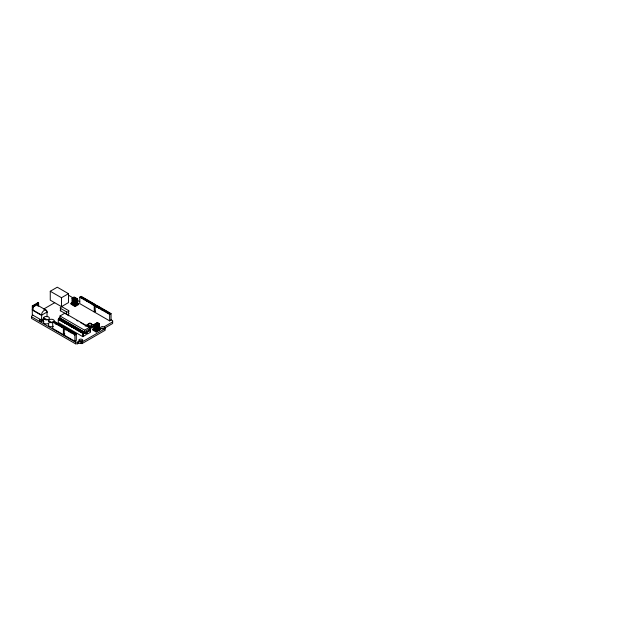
<?xml version="1.0" encoding="UTF-8"?>
<svg xmlns="http://www.w3.org/2000/svg" width="631" height="631" viewBox="0 0 631 631"><rect width="100%" height="100%" fill="white"/><g stroke="black" fill="none" stroke-linecap="round" stroke-linejoin="round"><path stroke-width="0.95" d="M33.033 310.144L33.001 306.311L38.609 303.069L38.609 306.161M41.417 321.7L41.796 313.433A3.967 2.287 -60 0 1 44.588 310.231A3.967 2.287 -60 0 1 46.931 311.249L47.025 312.282M60 315.997L60 319.239L84.546 333.413L89.452 330.573L89.452 327.339L64.906 313.165L60 315.997L84.546 330.171L89.452 327.339M84.546 333.413L84.546 330.171M39.493 321.424L40.013 319.27L39.438 320.083A1.98 1.144 0 0 0 42.411 321.069A1.98 1.144 0 0 0 42.411 319.089M50.259 291.254L57.279 287.2L68.495 293.683L68.495 302.588L61.483 306.634L50.259 300.159L50.259 291.254L61.483 297.729L68.495 293.683M43.137 321.124A1.98 1.144 0 0 0 42.821 320.887L42.821 319.27L41.417 320.083L32.299 314.814L32.299 305.909L37.915 302.667L38.609 303.069M33.001 307.123L38.609 303.882M33.001 315.216L31.55 316.06L31.55 318.434L75.491 343.8L77.479 343.8L78.591 343.161L82.014 343.611L105.235 330.202L104.533 326.558L112.657 321.865M43.697 309.048L54.708 302.691M47.002 311.793L47.025 316.841M34.382 305.68A3.967 2.287 -60 0 0 32.678 308.173L32.299 310.01L41.417 315.271L47.025 312.029M71.997 298.187L72.699 297.777L73.393 298.187L72.699 298.589L71.997 298.187L71.997 303.046L72.699 303.448L73.393 303.046M74.797 303.85L74.095 304.26L73.393 303.85L73.393 297.375L74.095 296.972L74.797 297.375L74.797 304.663L75.499 305.065L76.201 304.663L76.201 298.187L75.499 297.777L74.797 298.187L75.499 298.589L76.201 298.187M73.393 297.375L74.095 297.777L74.797 297.375M95.652 311.178L94.248 311.99L79.782 303.637L79.782 297.154L81.186 296.349L95.652 304.702L95.652 306.548M75.499 300.206L76.201 299.804L75.499 299.402L74.797 299.804L75.499 300.206L75.499 305.065M77.605 298.991L76.903 298.589L76.201 298.991L76.903 299.402L77.605 298.991L77.605 303.85L76.903 304.26L76.201 303.85M81.367 296.862L80.665 297.264L81.738 297.879L82.44 297.477L81.367 296.862L81.367 298.479M77.274 302.888L78.678 303.692L78.678 304.505L75.168 306.532L70.964 304.103L70.964 303.29L72.36 302.478M71.997 303.046L72.699 302.635M73.764 303.29L72.36 304.103L72.36 304.907M83.505 298.092L82.811 298.502L83.876 299.118L84.578 298.708L83.505 298.092L83.505 299.717M75.168 304.103L73.764 304.907L73.764 305.719M74.797 304.663L75.499 304.26L76.201 304.663M70.964 303.29L75.168 305.719L78.678 303.692M86.802 299.993L86.1 300.395L86.944 300.884L87.646 300.482L86.802 299.993L86.802 301.618M59.172 319.98L58.951 318.229L59.645 317.819L84.191 331.993M52.696 322.007L54.1 321.203L64.788 327.371L63.392 328.183L52.696 322.007L52.696 328.491L63.392 334.659L64.788 333.854M58.273 319.254L83.118 333.255L83.118 334.067L90.359 329.887L90.533 328.972L90.533 332.214L87.378 334.036L87.378 333.342L86.305 333.531L85.974 334.848L82.819 336.67L58.273 322.496L58.273 319.254L83.118 333.255M58.951 318.229L59.858 318.75L60.56 318.347M60.765 320.895L60.765 319.278L61.467 318.868M55.875 322.63L55.173 323.033L56.025 323.529L56.727 323.119L55.875 322.63L55.875 324.247M60.765 319.278L61.672 319.799L62.374 319.396M62.8 322.07L62.579 320.319L63.281 319.917M92.347 303.195L91.645 303.598L92.489 304.087L93.191 303.685L92.347 303.195L92.347 304.812M62.579 320.319L63.486 320.848L64.188 320.445M64.394 322.993L64.394 321.368L65.096 320.966M64.394 321.368L65.301 321.897L66.003 321.487M79.782 297.154L94.248 305.507L95.652 304.702M66.208 324.034L66.208 322.417L66.91 322.015M95.186 306.051L96.59 305.238L111.056 313.591L111.056 320.075L109.652 320.879L95.186 312.526L95.186 306.051L109.652 314.404L111.056 313.591M61.467 325.856L60.765 326.259L61.617 326.755L62.311 326.345L61.467 325.856L61.467 327.473M66.208 322.417L67.115 322.946L67.817 322.536M96.772 305.751L96.07 306.161L97.142 306.776L97.844 306.374L96.772 305.751L96.772 307.376M68.251 325.217L68.022 323.466L68.724 323.064M68.022 323.466L68.929 323.987L69.631 323.585M98.917 306.989L98.215 307.392L99.28 308.007L99.982 307.605L98.917 306.989L98.917 308.606M69.836 326.132L69.836 324.515L70.538 324.105M64.228 328.664L65.624 327.852L76.319 334.028L76.319 340.503L74.915 341.316L64.228 335.14L64.228 328.664L74.915 334.84L76.319 334.028M69.836 324.515L70.743 325.036L71.445 324.634M65.703 328.301L65.001 328.712L65.853 329.201L66.555 328.79L65.703 328.301L65.703 329.926M71.65 327.181L71.65 325.557L72.352 325.154M102.206 308.89L101.504 309.293L102.348 309.782L103.05 309.379L102.206 308.89L102.206 310.507M71.65 325.557L72.557 326.085L73.259 325.683M74.166 326.203L73.464 326.606L74.371 327.134L75.073 326.724M69.165 330.305L68.463 330.707L69.434 331.267L70.136 330.865L69.165 330.305L69.165 331.922M75.278 329.272L75.278 327.655L75.98 327.252M75.278 327.655L76.185 328.183L76.887 327.773M71.106 331.425L70.404 331.827L71.382 332.387L72.084 331.985L71.106 331.425L71.106 333.042M77.092 330.321L77.092 328.704L77.794 328.301M77.092 328.704L77.999 329.224L78.701 328.822M94.122 325.541L89.917 327.97L89.917 328.783L94.122 326.353L94.122 325.541L89.917 323.111L85.706 325.541L87.393 326.519M79.135 331.504L78.907 329.753L79.609 329.343M85.217 326.109L85.919 325.699M78.907 329.753L79.814 330.273L80.516 329.871M74.695 333.491L73.993 333.902L74.844 334.391L75.546 333.988L74.695 333.491L74.695 335.116M80.721 332.419L80.721 330.802L81.423 330.392M80.721 330.802L81.628 331.322L82.33 330.92M93.83 324.539L94.532 324.129L95.234 324.539L94.532 324.941L93.83 324.539L93.83 329.398L94.532 329.8L95.234 329.398L94.532 328.988L93.83 329.398M95.234 323.727L95.936 323.324L96.638 323.727L95.936 324.129L95.234 323.727L95.234 330.202L95.936 330.612L96.638 330.202L96.638 322.914L97.34 322.512L98.034 322.914L98.034 329.398L97.34 329.8L96.638 329.398L97.34 328.988L98.034 329.398M82.535 333.468L82.535 331.843L83.237 331.441M98.034 322.914L97.34 323.324L96.638 322.914M82.535 331.843L83.442 332.371L90.462 328.325L90.233 331.433L89.776 331.165M95.936 325.754L96.638 325.344L95.936 324.941L95.234 325.344L95.936 325.754L95.936 330.612M97.34 324.941L98.034 324.539L97.34 324.129L96.638 324.539L97.34 324.941L97.34 329.8M99.438 323.727L98.736 323.324L98.034 323.727L98.736 324.129L99.438 323.727L99.438 328.585L98.736 328.988L98.034 328.585M92.702 329.201L96.212 331.228L100.416 328.798L100.416 329.611L96.212 332.04L92.702 330.013L92.702 329.201L94.106 328.396L94.106 329.201M95.234 330.202L95.936 329.8L96.638 330.202M31.55 316.809L75.491 342.176L77.479 342.176L78.591 341.537L82.014 341.994L105.235 328.585M68.716 295.347L73.788 298.282M77.171 300.23L79.703 301.697M110.969 319.743L112.657 320.722L112.657 323.49L104.533 328.175L104.533 326.558M68.534 310.555L62.753 307.21A1.491 0.86 0 0 0 61.31 306.989L60.261 307.597A1.491 0.86 0 0 0 60.647 308.425L60.647 310.854L66.429 314.199A1.491 0.86 0 0 0 67.872 314.419L68.921 313.812A1.491 0.86 0 0 0 68.534 312.984L68.534 310.555A1.491 0.86 0 0 1 68.921 311.383L67.872 311.99A1.491 0.86 0 0 1 66.429 311.769L60.647 308.425M97.608 328.798L99.012 329.611L99.012 330.415M96.212 329.611L97.608 330.415L97.608 331.228M67.777 315.224L68.684 315.752M76.848 320.461L77.755 320.99M80.476 322.559L81.383 323.08M82.29 323.608L83.197 324.129M84.104 324.657L85.011 325.178M90.462 328.325L89.547 327.797L89.776 329.548M46.205 310.215L37.087 304.954A3.967 2.287 -60 0 1 37.813 305.988M61.444 321.289L61.672 319.799M66.886 324.429L67.115 322.946M72.328 327.576L72.557 326.085M74.142 328.617L74.371 327.134M32.299 305.909L33.001 306.311M32.331 309.734L41.449 315.003M43.563 317.693L47.207 319.799M48.477 320.524L52.121 322.63M109.652 314.404L109.652 320.879M98.736 324.129L98.736 328.988M96.212 331.228L96.212 332.04M94.532 324.941L94.532 329.8M94.248 305.507L94.248 311.99M89.917 323.111L89.917 323.924M87.046 331.796L87.046 333.531M86.305 332.221L86.305 333.957M83.442 332.371L83.221 335.479M82.819 333.428L82.819 336.67M82.014 341.994L82.014 343.611M81.628 331.322L81.628 332.939M79.814 330.273L79.814 331.898M78.591 341.537L78.591 343.161M77.999 329.224L77.999 330.849M77.479 342.176L77.479 343.8M76.903 299.402L76.903 304.26M76.185 328.183L76.185 329.8M75.491 342.176L75.491 343.8M75.168 305.719L75.168 306.532M74.915 334.84L74.915 341.316M74.095 297.777L74.095 304.26M72.699 298.589L72.699 303.448M70.743 325.036L70.743 326.653M68.929 323.987L68.929 325.612M66.429 311.769L66.429 314.199M65.301 321.897L65.301 323.514M63.486 320.848L63.486 322.465M63.392 328.183L63.392 334.659M61.483 297.729L61.483 306.634M59.858 318.75L59.858 320.374M58.573 319.081L58.573 319.893M37.915 302.667L37.915 305.554M60.647 310.854A1.491 0.86 0 0 1 60.261 310.026M91.834 325.249A1.98 1.144 0 0 1 89.917 326.692A1.98 1.144 0 0 1 88.001 325.249M49.013 323.04A2.974 1.719 0 0 1 44.951 323.671A2.974 1.719 0 0 1 43.862 321.329M53.927 321.826A2.974 1.719 0 0 1 48.91 321.952A2.974 1.719 0 0 1 50.835 319.278A2.974 1.719 0 0 1 54.219 321.416M53.454 326.235A2.974 1.719 0 0 1 49.533 326.385A2.974 1.719 0 0 1 48.768 324.16M81.312 342.988A1.98 1.144 0 0 1 80.287 342.988M79.08 341.308A1.98 1.144 0 0 1 82.204 341.071M100.621 329.035A1.98 1.144 0 0 1 102.537 328.183A1.98 1.144 0 0 1 104.454 329.035M74.095 298.589L73.393 298.991L74.095 299.402L74.797 298.991L74.095 298.589M85.114 299.023L84.412 299.425L85.256 299.914L85.958 299.504L85.114 299.023M88.545 301.003L87.851 301.405L88.813 301.965L89.515 301.563L88.545 301.003M54.171 321.644L53.469 322.055L54.321 322.544L55.023 322.141L54.171 321.644M90.478 302.115L89.776 302.525L90.738 303.077L91.44 302.675L90.478 302.115M57.634 323.648L56.932 324.05L57.91 324.61L58.612 324.208L57.634 323.648M94.035 304.174L93.333 304.576L94.177 305.065L94.879 304.655L94.035 304.174M59.582 324.768L58.88 325.178L59.85 325.738L60.552 325.328L59.582 324.768M63.163 326.842L62.461 327.244L63.313 327.734L64.015 327.331L63.163 326.842M100.518 307.912L99.816 308.322L100.66 308.804L101.362 308.401L100.518 307.912M67.407 329.287L66.705 329.69L67.549 330.179L68.251 329.776L67.407 329.287M103.957 309.9L103.255 310.302L104.218 310.862L104.92 310.452L103.957 309.9M105.882 311.012L105.18 311.414L106.142 311.974L106.844 311.564L105.882 311.012M107.751 312.093L107.049 312.495L107.893 312.984L108.595 312.574L107.751 312.093M72.991 332.513L72.289 332.916L73.141 333.405L73.843 333.002L72.991 332.513M109.439 313.063L108.737 313.473L109.581 313.954L110.283 313.552L109.439 313.063M88.924 325.73A1.98 1.144 0 0 0 91.897 324.736A1.98 1.144 0 0 0 88.924 323.742A1.98 1.144 0 0 0 88.924 325.73M44.951 319.625A2.974 1.719 0 0 0 49.415 318.134A2.974 1.719 0 0 0 44.951 316.652A2.974 1.719 0 0 0 44.951 319.625M79.806 341.253A1.98 1.144 0 0 0 82.779 340.259A1.98 1.144 0 0 0 79.806 339.273A1.98 1.144 0 0 0 79.806 341.253M101.134 328.522A1.98 1.144 0 0 0 104.454 328.01A1.98 1.144 0 0 0 102.025 326.606A1.98 1.144 0 0 0 101.134 328.522"/></g></svg>
